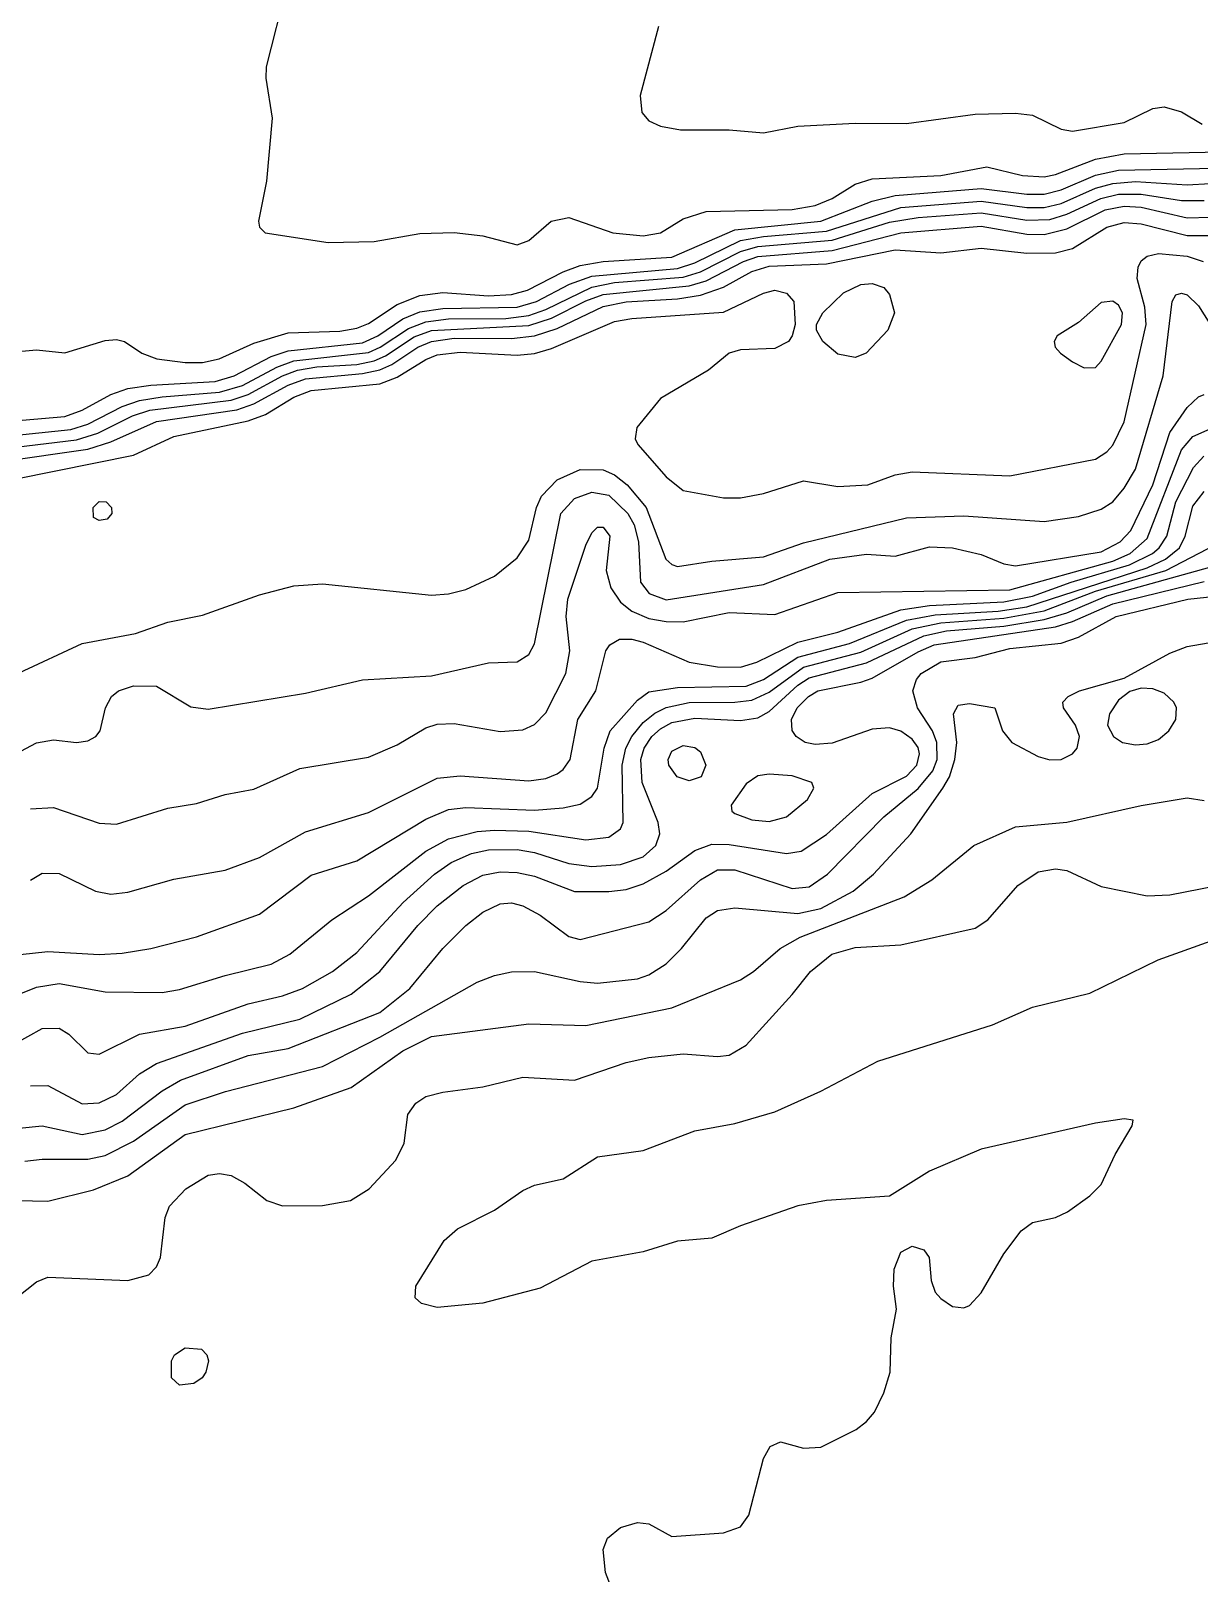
# Model space of a CAD drawing. Extents: x 474277 to 475042, y 254928 to 255625.
# Drawn here: x 474324.56 to 474340.2, y 255303.23 to 255323.88 of the extents above; entities that cross this region are included whole.
import ezdxf

# ---------------------------------------------------------------- set-up
doc = ezdxf.new("R2010")
doc.units = 0
doc.header["$MEASUREMENT"] = 0
doc.layers.add('BaseMapV2_DTM_export_MonNov09090547073261 — entities', color=1, linetype='CONTINUOUS')

msp = doc.modelspace()

# ---------------------------------------------------------------- linework, layer by layer
at = {"layer": 'BaseMapV2_DTM_export_MonNov09090547073261 — entities', "color": 15, "linetype": 'Continuous', "true_color": 0xb7484b}
for points in [[(474327.982, 255324.475, 87.25), (474327.707, 255323.401, 87.25), (474327.703, 255323.248, 87.25), (474327.787, 255322.711, 87.25), (474327.714, 255321.868, 87.25), (474327.603, 255321.331, 87.25), (474327.62, 255321.254, 87.25), (474327.694, 255321.178, 87.25), (474328.54, 255321.047, 87.25), (474329.153, 255321.062, 87.25), (474329.767, 255321.166, 87.25), (474330.227, 255321.182, 87.25), (474330.61, 255321.136, 87.25), (474331.07, 255321.014, 87.25), (474331.224, 255321.074, 87.25), (474331.524, 255321.331, 87.25), (474331.76, 255321.381, 87.25), (474332.349, 255321.178, 87.25), (474332.757, 255321.135, 87.25), (474332.987, 255321.178, 87.25), (474333.294, 255321.366, 87.25), (474333.601, 255321.463, 87.25), (474334.751, 255321.491, 87.25), (474335.058, 255321.541, 87.25), (474335.287, 255321.638, 87.25), (474335.594, 255321.83, 87.25), (474335.824, 255321.899, 87.25), (474336.744, 255321.945, 87.25), (474337.358, 255322.059, 87.25), (474337.835, 255321.944, 87.25), (474338.125, 255321.927, 87.25), (474338.278, 255321.957, 87.25), (474338.815, 255322.163, 87.25), (474339.198, 255322.234, 87.25), (474340.502, 255322.26, 87.25)], [(474332.963, 255323.938, 87), (474332.715, 255323.018, 87), (474332.74, 255322.788, 87), (474332.834, 255322.677, 87), (474332.987, 255322.605, 87), (474333.255, 255322.558, 87), (474333.907, 255322.558, 87), (474334.367, 255322.518, 87), (474334.827, 255322.605, 87), (474335.594, 255322.644, 87), (474336.284, 255322.642, 87), (474337.204, 255322.766, 87), (474337.741, 255322.78, 87), (474337.971, 255322.754, 87), (474338.355, 255322.564, 87), (474338.508, 255322.539, 87), (474339.198, 255322.654, 87), (474339.581, 255322.84, 87), (474339.735, 255322.864, 87), (474339.965, 255322.798, 87), (474340.242, 255322.634, 87)], [(474323.786, 255319.532, 87.5), (474324.63, 255319.608, 87.5), (474325.013, 255319.571, 87.5), (474325.55, 255319.735, 87.5), (474325.703, 255319.75, 87.5), (474325.812, 255319.721, 87.5), (474326.044, 255319.567, 87.5), (474326.243, 255319.491, 87.5), (474326.623, 255319.439, 87.5), (474326.853, 255319.442, 87.5), (474327.079, 255319.491, 87.5), (474327.543, 255319.699, 87.5), (474328.003, 255319.837, 87.5), (474328.693, 255319.862, 87.5), (474328.923, 255319.898, 87.5), (474329.077, 255319.963, 87.5), (474329.46, 255320.218, 87.5), (474329.767, 255320.336, 87.5), (474330.074, 255320.38, 87.5), (474330.687, 255320.332, 87.5), (474330.994, 255320.35, 87.5), (474331.206, 255320.411, 87.5), (474331.684, 255320.655, 87.5), (474331.914, 255320.739, 87.5), (474332.22, 255320.793, 87.5), (474333.141, 255320.849, 87.5), (474333.984, 255321.218, 87.5), (474335.134, 255321.331, 87.5), (474335.824, 255321.602, 87.5), (474336.131, 255321.679, 87.5), (474337.281, 255321.772, 87.5), (474337.895, 255321.696, 87.5), (474338.125, 255321.696, 87.5), (474338.355, 255321.752, 87.5), (474338.815, 255321.947, 87.5), (474339.121, 255322.016, 87.5), (474340.425, 255322.045, 87.5)], [(474323.863, 255318.62, 87.75), (474325.013, 255318.717, 87.75), (474325.243, 255318.8, 87.75), (474325.626, 255319.012, 87.75), (474325.856, 255319.09, 87.75), (474326.163, 255319.137, 87.75), (474327.027, 255319.184, 87.75), (474327.279, 255319.261, 87.75), (474327.773, 255319.519, 87.75), (474328.003, 255319.598, 87.75), (474329, 255319.704, 87.75), (474329.205, 255319.797, 87.75), (474329.537, 255320.023, 87.75), (474329.767, 255320.117, 87.75), (474330.074, 255320.163, 87.75), (474331.071, 255320.181, 87.75), (474331.329, 255320.258, 87.75), (474331.769, 255320.488, 87.75), (474332.067, 255320.596, 87.75), (474333.217, 255320.701, 87.75), (474333.447, 255320.777, 87.75), (474334.061, 255321.073, 87.75), (474334.367, 255321.13, 87.75), (474335.211, 255321.197, 87.75), (474336.208, 255321.518, 87.75), (474337.281, 255321.603, 87.75), (474337.895, 255321.517, 87.75), (474338.125, 255321.516, 87.75), (474338.355, 255321.57, 87.75), (474338.815, 255321.775, 87.75), (474339.045, 255321.838, 87.75), (474339.351, 255321.863, 87.75), (474340.041, 255321.819, 87.75), (474340.348, 255321.837, 87.75)], [(474324.016, 255318.43, 88), (474325.09, 255318.541, 88), (474325.32, 255318.614, 88), (474325.78, 255318.852, 88), (474326.01, 255318.931, 88), (474326.316, 255318.982, 88), (474327.083, 255319.041, 88), (474327.39, 255319.134, 88), (474327.85, 255319.379, 88), (474328.08, 255319.462, 88), (474329.077, 255319.576, 88), (474329.235, 255319.644, 88), (474329.613, 255319.896, 88), (474329.844, 255319.987, 88), (474330.15, 255320.026, 88), (474330.917, 255320.029, 88), (474331.224, 255320.072, 88), (474331.454, 255320.151, 88), (474332.067, 255320.449, 88), (474332.374, 255320.513, 88), (474333.294, 255320.584, 88), (474333.524, 255320.656, 88), (474334.061, 255320.928, 88), (474334.291, 255320.992, 88), (474335.288, 255321.078, 88), (474336.054, 255321.318, 88), (474336.438, 255321.384, 88), (474337.281, 255321.445, 88), (474337.895, 255321.347, 88), (474338.201, 255321.355, 88), (474338.431, 255321.427, 88), (474338.884, 255321.638, 88), (474339.121, 255321.693, 88), (474339.428, 255321.696, 88), (474339.965, 255321.608, 88), (474340.271, 255321.609, 88)], [(474324.093, 255318.275, 88.25), (474325.166, 255318.403, 88.25), (474325.455, 255318.494, 88.25), (474325.918, 255318.724, 88.25), (474326.148, 255318.801, 88.25), (474327.237, 255318.935, 88.25), (474327.467, 255319.014, 88.25), (474327.927, 255319.261, 88.25), (474328.128, 255319.337, 88.25), (474328.387, 255319.382, 88.25), (474328.923, 255319.415, 88.25), (474329.153, 255319.463, 88.25), (474329.307, 255319.53, 88.25), (474329.69, 255319.784, 88.25), (474329.92, 255319.868, 88.25), (474331.224, 255319.935, 88.25), (474331.53, 255320.032, 88.25), (474331.99, 255320.267, 88.25), (474332.22, 255320.352, 88.25), (474333.371, 255320.466, 88.25), (474333.601, 255320.535, 88.25), (474334.102, 255320.794, 88.25), (474334.291, 255320.858, 88.25), (474335.288, 255320.942, 88.25), (474336.208, 255321.176, 88.25), (474337.281, 255321.266, 88.25), (474337.895, 255321.158, 88.25), (474338.125, 255321.154, 88.25), (474338.431, 255321.23, 88.25), (474338.944, 255321.484, 88.25), (474339.198, 255321.533, 88.25), (474339.428, 255321.52, 88.25), (474340.041, 255321.378, 88.25), (474340.348, 255321.387, 88.25)], [(474324.169, 255318.114, 88.5), (474325.32, 255318.281, 88.5), (474325.626, 255318.379, 88.5), (474326.24, 255318.65, 88.5), (474327.313, 255318.807, 88.5), (474327.543, 255318.885, 88.5), (474328.003, 255319.139, 88.5), (474328.233, 255319.223, 88.5), (474329, 255319.291, 88.5), (474329.23, 255319.343, 88.5), (474329.39, 255319.414, 88.5), (474329.738, 255319.644, 88.5), (474329.92, 255319.722, 88.5), (474330.227, 255319.764, 88.5), (474330.994, 255319.762, 88.5), (474331.3, 255319.799, 88.5), (474331.607, 255319.897, 88.5), (474332.22, 255320.191, 88.5), (474332.527, 255320.255, 88.5), (474333.217, 255320.293, 88.5), (474333.524, 255320.342, 88.5), (474333.831, 255320.45, 88.5), (474334.214, 255320.659, 88.5), (474334.444, 255320.73, 88.5), (474335.211, 255320.763, 88.5), (474336.131, 255320.95, 88.5), (474336.744, 255320.911, 88.5), (474337.281, 255320.971, 88.5), (474337.895, 255320.904, 88.5), (474338.278, 255320.909, 88.5), (474338.508, 255320.967, 88.5), (474338.967, 255321.254, 88.5), (474339.198, 255321.317, 88.5), (474339.428, 255321.298, 88.5), (474340.041, 255321.143, 88.5), (474340.502, 255321.139, 88.5)], [(474324.362, 255317.881, 88.75), (474325.933, 255318.199, 88.75), (474326.47, 255318.448, 88.75), (474327.467, 255318.657, 88.75), (474327.697, 255318.744, 88.75), (474328.08, 255318.975, 88.75), (474328.31, 255319.065, 88.75), (474329.23, 255319.155, 88.75), (474329.46, 255319.242, 88.75), (474329.844, 255319.481, 88.75), (474329.997, 255319.541, 88.75), (474330.304, 255319.578, 88.75), (474331.07, 255319.54, 88.75), (474331.3, 255319.562, 88.75), (474331.53, 255319.627, 88.75), (474332.374, 255319.991, 88.75), (474332.604, 255320.031, 88.75), (474333.831, 255320.113, 88.75), (474334.367, 255320.368, 88.75), (474334.518, 255320.411, 88.75), (474334.674, 255320.371, 88.75), (474334.775, 255320.258, 88.75), (474334.794, 255319.951, 88.75), (474334.754, 255319.797, 88.75), (474334.702, 255319.721, 88.75), (474334.521, 255319.626, 88.75), (474334.061, 255319.61, 88.75), (474333.907, 255319.566, 88.75), (474333.63, 255319.337, 88.75), (474332.987, 255318.957, 88.75), (474332.671, 255318.571, 88.75), (474332.651, 255318.417, 88.75), (474332.684, 255318.341, 88.75), (474333.064, 255317.91, 88.75), (474333.294, 255317.726, 88.75), (474333.831, 255317.626, 88.75), (474334.061, 255317.626, 88.75), (474334.367, 255317.688, 88.75), (474334.904, 255317.855, 88.75), (474335.364, 255317.779, 88.75), (474335.764, 255317.804, 88.75), (474336.131, 255317.935, 88.75), (474336.361, 255317.974, 88.75), (474337.665, 255317.924, 88.75), (474338.815, 255318.145, 88.75), (474338.968, 255318.246, 88.75), (474339.045, 255318.333, 88.75), (474339.196, 255318.647, 88.75), (474339.491, 255319.951, 88.75), (474339.477, 255320.181, 88.75), (474339.373, 255320.564, 88.75), (474339.385, 255320.718, 88.75), (474339.428, 255320.801, 88.75), (474339.505, 255320.863, 88.75), (474339.658, 255320.899, 88.75), (474340.041, 255320.863, 88.75), (474340.256, 255320.794, 88.75)], [(474324.4, 255315.284, 89), (474325.243, 255315.679, 89), (474325.956, 255315.81, 89), (474326.393, 255315.961, 89), (474326.853, 255316.056, 89), (474327.62, 255316.331, 89), (474328.08, 255316.45, 89), (474328.463, 255316.476, 89), (474329.92, 255316.326, 89), (474330.15, 255316.343, 89), (474330.38, 255316.401, 89), (474330.764, 255316.579, 89), (474331.07, 255316.825, 89), (474331.224, 255317.063, 89), (474331.327, 255317.497, 89), (474331.395, 255317.651, 89), (474331.607, 255317.867, 89), (474331.914, 255318.007, 89), (474332.22, 255318.002, 89), (474332.374, 255317.938, 89), (474332.544, 255317.804, 89), (474332.797, 255317.497, 89), (474333.06, 255316.807, 89), (474333.141, 255316.733, 89), (474333.217, 255316.709, 89), (474333.677, 255316.781, 89), (474334.367, 255316.838, 89), (474334.904, 255317.027, 89), (474336.284, 255317.358, 89), (474337.051, 255317.385, 89), (474338.125, 255317.309, 89), (474338.585, 255317.378, 89), (474338.891, 255317.478, 89), (474339.045, 255317.575, 89), (474339.198, 255317.759, 89), (474339.351, 255318.013, 89), (474339.722, 255319.261, 89), (474339.841, 255320.258, 89), (474339.888, 255320.345, 89), (474339.965, 255320.37, 89), (474340.041, 255320.345, 89), (474340.195, 255320.199, 89), (474340.832, 255319.184, 89)], [(474335.741, 255319.567, 88.75), (474335.594, 255319.507, 88.75), (474335.364, 255319.553, 88.75), (474335.164, 255319.721, 88.75), (474335.08, 255319.874, 88.75), (474335.076, 255319.951, 88.75), (474335.164, 255320.104, 88.75), (474335.441, 255320.375, 88.75), (474335.671, 255320.484, 88.75), (474335.824, 255320.499, 88.75), (474335.978, 255320.443, 88.75), (474336.054, 255320.353, 88.75), (474336.121, 255320.104, 88.75), (474336.034, 255319.874, 88.75), (474335.741, 255319.567, 88.75)], [(474338.815, 255319.374, 88.5), (474338.891, 255319.459, 88.5), (474339.163, 255319.951, 88.5), (474339.176, 255320.104, 88.5), (474339.121, 255320.209, 88.5), (474339.045, 255320.26, 88.5), (474338.891, 255320.246, 88.5), (474338.585, 255319.977, 88.5), (474338.301, 255319.797, 88.5), (474338.26, 255319.721, 88.5), (474338.276, 255319.644, 88.5), (474338.347, 255319.567, 88.5), (474338.508, 255319.451, 88.5), (474338.661, 255319.368, 88.5), (474338.815, 255319.374, 88.5)], [(474323.863, 255313.939, 89.25), (474324.63, 255314.347, 89.25), (474324.86, 255314.389, 89.25), (474325.166, 255314.353, 89.25), (474325.32, 255314.372, 89.25), (474325.426, 255314.43, 89.25), (474325.484, 255314.507, 89.25), (474325.554, 255314.814, 89.25), (474325.635, 255314.967, 89.25), (474325.731, 255315.044, 89.25), (474325.933, 255315.109, 89.25), (474326.24, 255315.104, 89.25), (474326.7, 255314.828, 89.25), (474326.93, 255314.796, 89.25), (474328.233, 255315.011, 89.25), (474329, 255315.191, 89.25), (474329.92, 255315.244, 89.25), (474330.687, 255315.42, 89.25), (474331.07, 255315.432, 89.25), (474331.224, 255315.529, 89.25), (474331.3, 255315.671, 89.25), (474331.656, 255317.42, 89.25), (474331.837, 255317.617, 89.25), (474332.067, 255317.705, 89.25), (474332.297, 255317.663, 89.25), (474332.553, 255317.42, 89.25), (474332.634, 255317.267, 89.25), (474332.695, 255317.037, 89.25), (474332.723, 255316.5, 89.25), (474332.836, 255316.347, 89.25), (474333.064, 255316.264, 89.25), (474334.367, 255316.467, 89.25), (474335.258, 255316.807, 89.25), (474335.748, 255316.873, 89.25), (474336.131, 255316.845, 89.25), (474336.591, 255316.972, 89.25), (474336.898, 255316.958, 89.25), (474337.281, 255316.871, 89.25), (474337.588, 255316.744, 89.25), (474337.741, 255316.717, 89.25), (474338.891, 255316.903, 89.25), (474339.146, 255317.037, 89.25), (474339.287, 255317.19, 89.25), (474339.581, 255317.804, 89.25), (474339.811, 255318.501, 89.25), (474340.041, 255318.838, 89.25), (474340.195, 255318.979, 89.25), (474340.271, 255319.012, 89.25)], [(474324.553, 255313.465, 89.5), (474324.86, 255313.479, 89.5), (474325.473, 255313.269, 89.5), (474325.703, 255313.258, 89.5), (474326.393, 255313.47, 89.5), (474326.776, 255313.533, 89.5), (474327.16, 255313.655, 89.5), (474327.543, 255313.727, 89.5), (474328.157, 255314.001, 89.5), (474329.077, 255314.155, 89.5), (474329.46, 255314.321, 89.5), (474329.844, 255314.548, 89.5), (474329.997, 255314.598, 89.5), (474330.227, 255314.604, 89.5), (474330.84, 255314.5, 89.5), (474331.147, 255314.523, 89.5), (474331.3, 255314.594, 89.5), (474331.454, 255314.748, 89.5), (474331.719, 255315.274, 89.5), (474331.776, 255315.58, 89.5), (474331.725, 255316.04, 89.5), (474331.749, 255316.27, 89.5), (474331.99, 255316.994, 89.5), (474332.067, 255317.158, 89.5), (474332.144, 255317.235, 89.5), (474332.22, 255317.234, 89.5), (474332.308, 255317.114, 89.5), (474332.262, 255316.654, 89.5), (474332.325, 255316.424, 89.5), (474332.451, 255316.23, 89.5), (474332.604, 255316.108, 89.5), (474332.834, 255316.013, 89.5), (474333.064, 255315.97, 89.5), (474333.294, 255315.967, 89.5), (474333.907, 255316.091, 89.5), (474334.521, 255316.064, 89.5), (474335.364, 255316.359, 89.5), (474337.665, 255316.394, 89.5), (474339.045, 255316.778, 89.5), (474339.277, 255316.884, 89.5), (474339.505, 255317.085, 89.5), (474339.965, 255318.27, 89.5), (474340.118, 255318.451, 89.5), (474340.348, 255318.551, 89.5)], [(474324.553, 255312.509, 89.75), (474324.706, 255312.603, 89.75), (474324.936, 255312.598, 89.75), (474325.423, 255312.36, 89.75), (474325.626, 255312.319, 89.75), (474325.856, 255312.347, 89.75), (474326.47, 255312.522, 89.75), (474327.16, 255312.643, 89.75), (474327.62, 255312.81, 89.75), (474328.233, 255313.156, 89.75), (474329.077, 255313.413, 89.75), (474329.997, 255313.873, 89.75), (474330.304, 255313.905, 89.75), (474331.224, 255313.838, 89.75), (474331.454, 255313.87, 89.75), (474331.607, 255313.931, 89.75), (474331.684, 255313.988, 89.75), (474331.778, 255314.123, 89.75), (474331.881, 255314.66, 89.75), (474332.123, 255315.044, 89.75), (474332.257, 255315.58, 89.75), (474332.308, 255315.657, 89.75), (474332.441, 255315.734, 89.75), (474332.604, 255315.736, 89.75), (474332.757, 255315.696, 89.75), (474333.371, 255315.425, 89.75), (474333.754, 255315.363, 89.75), (474334.061, 255315.361, 89.75), (474334.281, 255315.427, 89.75), (474334.827, 255315.693, 89.75), (474335.364, 255315.827, 89.75), (474336.208, 255316.128, 89.75), (474336.591, 255316.187, 89.75), (474337.588, 255316.236, 89.75), (474337.971, 255316.312, 89.75), (474338.487, 255316.5, 89.75), (474339.27, 255316.73, 89.75), (474339.578, 255316.884, 89.75), (474339.669, 255316.96, 89.75), (474339.77, 255317.114, 89.75), (474339.888, 255317.573, 89.75), (474340.126, 255318.034, 89.75), (474340.267, 255318.187, 89.75)], [(474323.709, 255311.435, 90), (474324.783, 255311.554, 90), (474325.473, 255311.513, 90), (474325.78, 255311.528, 90), (474326.163, 255311.591, 90), (474326.776, 255311.749, 90), (474327.62, 255312.053, 90), (474328.31, 255312.574, 90), (474328.923, 255312.768, 90), (474329.844, 255313.324, 90), (474330.15, 255313.454, 90), (474330.38, 255313.48, 90), (474331.3, 255313.443, 90), (474331.684, 255313.475, 90), (474331.914, 255313.527, 90), (474332.067, 255313.628, 90), (474332.144, 255313.74, 90), (474332.233, 255314.277, 90), (474332.314, 255314.507, 90), (474332.681, 255314.92, 90), (474332.834, 255315.031, 90), (474333.217, 255315.088, 90), (474334.137, 255315.105, 90), (474334.367, 255315.196, 90), (474334.827, 255315.495, 90), (474335.518, 255315.677, 90), (474336.284, 255315.991, 90), (474336.668, 255316.063, 90), (474337.511, 255316.112, 90), (474337.895, 255316.169, 90), (474339.505, 255316.692, 90), (474339.753, 255316.807, 90), (474339.937, 255316.96, 90), (474340.016, 255317.114, 90), (474340.118, 255317.517, 90), (474340.271, 255317.712, 90)], [(474325.58, 255317.344, 89), (474325.473, 255317.323, 89), (474325.396, 255317.364, 89), (474325.391, 255317.497, 89), (474325.473, 255317.58, 89), (474325.567, 255317.574, 89), (474325.638, 255317.497, 89), (474325.642, 255317.42, 89), (474325.58, 255317.344, 89)], [(474324.4, 255310.981, 90.25), (474324.63, 255311.076, 90.25), (474324.936, 255311.122, 90.25), (474325.55, 255311.012, 90.25), (474326.316, 255311.002, 90.25), (474326.546, 255311.042, 90.25), (474327.16, 255311.233, 90.25), (474327.773, 255311.382, 90.25), (474328.025, 255311.516, 90.25), (474328.586, 255311.976, 90.25), (474329.077, 255312.296, 90.25), (474329.844, 255312.896, 90.25), (474330.15, 255313.059, 90.25), (474330.534, 255313.158, 90.25), (474330.764, 255313.176, 90.25), (474331.224, 255313.164, 90.25), (474331.99, 255313.049, 90.25), (474332.297, 255313.084, 90.25), (474332.451, 255313.193, 90.25), (474332.489, 255313.28, 90.25), (474332.474, 255314.047, 90.25), (474332.525, 255314.277, 90.25), (474332.604, 255314.43, 90.25), (474332.757, 255314.619, 90.25), (474332.911, 255314.744, 90.25), (474333.064, 255314.821, 90.25), (474333.371, 255314.886, 90.25), (474333.984, 255314.891, 90.25), (474334.214, 255314.919, 90.25), (474334.444, 255315.026, 90.25), (474334.904, 255315.36, 90.25), (474335.671, 255315.562, 90.25), (474336.361, 255315.875, 90.25), (474336.744, 255315.955, 90.25), (474337.588, 255316.015, 90.25), (474338.125, 255316.114, 90.25), (474338.815, 255316.377, 90.25), (474339.758, 255316.654, 90.25), (474340.425, 255317.001, 90.25)], [(474324.323, 255310.307, 90.5), (474324.706, 255310.52, 90.5), (474324.936, 255310.525, 90.5), (474325.065, 255310.443, 90.5), (474325.32, 255310.197, 90.5), (474325.473, 255310.178, 90.5), (474326.01, 255310.445, 90.5), (474326.623, 255310.554, 90.5), (474327.467, 255310.853, 90.5), (474327.927, 255310.959, 90.5), (474328.196, 255311.056, 90.5), (474328.595, 255311.286, 90.5), (474328.923, 255311.538, 90.5), (474329.541, 255312.207, 90.5), (474329.962, 255312.59, 90.5), (474330.186, 255312.743, 90.5), (474330.457, 255312.864, 90.5), (474330.687, 255312.916, 90.5), (474331.07, 255312.918, 90.5), (474331.3, 255312.877, 90.5), (474331.76, 255312.73, 90.5), (474332.067, 255312.692, 90.5), (474332.451, 255312.717, 90.5), (474332.755, 255312.82, 90.5), (474332.928, 255312.973, 90.5), (474332.981, 255313.127, 90.5), (474332.958, 255313.28, 90.5), (474332.741, 255313.817, 90.5), (474332.724, 255314.123, 90.5), (474332.771, 255314.277, 90.5), (474332.871, 255314.43, 90.5), (474332.987, 255314.536, 90.5), (474333.141, 255314.618, 90.5), (474333.447, 255314.679, 90.5), (474334.061, 255314.647, 90.5), (474334.291, 255314.682, 90.5), (474334.444, 255314.766, 90.5), (474334.827, 255315.119, 90.5), (474334.981, 255315.217, 90.5), (474335.748, 255315.419, 90.5), (474336.514, 255315.78, 90.5), (474336.821, 255315.846, 90.5), (474337.588, 255315.91, 90.5), (474338.125, 255315.998, 90.5), (474338.431, 255316.089, 90.5), (474338.968, 255316.314, 90.5), (474340.425, 255316.72, 90.5)], [(474324.4, 255309.188, 91), (474324.706, 255309.216, 91), (474325.243, 255309.103, 91), (474325.55, 255309.162, 91), (474325.78, 255309.281, 91), (474326.316, 255309.685, 91), (474326.559, 255309.83, 91), (474327.467, 255310.161, 91), (474328.003, 255310.251, 91), (474329.23, 255310.735, 91), (474329.632, 255311.056, 91), (474330.074, 255311.593, 91), (474330.38, 255311.901, 91), (474330.61, 255312.08, 91), (474330.84, 255312.192, 91), (474330.994, 255312.206, 91), (474331.147, 255312.165, 91), (474331.377, 255312.04, 91), (474331.76, 255311.753, 91), (474331.914, 255311.711, 91), (474332.834, 255311.951, 91), (474333.064, 255312.102, 91), (474333.524, 255312.51, 91), (474333.754, 255312.647, 91), (474333.984, 255312.647, 91), (474334.751, 255312.396, 91), (474334.981, 255312.418, 91), (474335.224, 255312.59, 91), (474335.981, 255313.357, 91), (474336.438, 255313.734, 91), (474336.635, 255313.97, 91), (474336.692, 255314.123, 91), (474336.69, 255314.353, 91), (474336.631, 255314.507, 91), (474336.429, 255314.814, 91), (474336.37, 255315.044, 91), (474336.418, 255315.197, 91), (474336.481, 255315.274, 91), (474336.744, 255315.431, 91), (474337.204, 255315.488, 91), (474337.665, 255315.611, 91), (474338.355, 255315.682, 91), (474338.585, 255315.761, 91), (474339.09, 255316.04, 91), (474340.051, 255316.27, 91), (474341.345, 255316.41, 91)], [(474324.553, 255309.752, 90.75), (474324.783, 255309.759, 90.75), (474325.243, 255309.514, 90.75), (474325.473, 255309.524, 90.75), (474325.703, 255309.638, 90.75), (474326.01, 255309.913, 90.75), (474326.24, 255310.052, 90.75), (474327.39, 255310.458, 90.75), (474328.157, 255310.648, 90.75), (474328.847, 255310.982, 90.75), (474329.23, 255311.286, 90.75), (474329.738, 255311.9, 90.75), (474329.997, 255312.166, 90.75), (474330.344, 255312.437, 90.75), (474330.61, 255312.575, 90.75), (474330.84, 255312.618, 90.75), (474331.07, 255312.611, 90.75), (474331.3, 255312.562, 90.75), (474331.837, 255312.357, 90.75), (474332.297, 255312.354, 90.75), (474332.527, 255312.383, 90.75), (474332.757, 255312.46, 90.75), (474333.064, 255312.63, 90.75), (474333.447, 255312.903, 90.75), (474333.677, 255312.988, 90.75), (474333.907, 255312.987, 90.75), (474334.674, 255312.864, 90.75), (474334.871, 255312.897, 90.75), (474335.211, 255313.118, 90.75), (474335.824, 255313.666, 90.75), (474336.284, 255313.9, 90.75), (474336.421, 255314.047, 90.75), (474336.457, 255314.2, 90.75), (474336.438, 255314.285, 90.75), (474336.361, 255314.396, 90.75), (474336.208, 255314.502, 90.75), (474336.054, 255314.548, 90.75), (474335.824, 255314.529, 90.75), (474335.288, 255314.341, 90.75), (474335.058, 255314.325, 90.75), (474334.928, 255314.353, 90.75), (474334.804, 255314.43, 90.75), (474334.751, 255314.511, 90.75), (474334.742, 255314.66, 90.75), (474334.819, 255314.814, 90.75), (474334.969, 255314.967, 90.75), (474335.097, 255315.044, 90.75), (474335.671, 255315.158, 90.75), (474335.824, 255315.214, 90.75), (474336.438, 255315.565, 90.75), (474336.653, 255315.657, 90.75), (474338.278, 255315.899, 90.75), (474338.508, 255315.97, 90.75), (474339.045, 255316.21, 90.75), (474340.271, 255316.507, 90.75)], [(474324.476, 255308.743, 91.25), (474324.706, 255308.771, 91.25), (474325.32, 255308.77, 91.25), (474325.55, 255308.82, 91.25), (474325.933, 255309.014, 91.25), (474326.623, 255309.497, 91.25), (474327.164, 255309.676, 91.25), (474328.463, 255310.011, 91.25), (474329.23, 255310.405, 91.25), (474330.534, 255311.14, 91.25), (474330.764, 255311.233, 91.25), (474330.994, 255311.279, 91.25), (474331.3, 255311.283, 91.25), (474331.914, 255311.151, 91.25), (474332.144, 255311.13, 91.25), (474332.681, 255311.185, 91.25), (474332.834, 255311.238, 91.25), (474333.064, 255311.388, 91.25), (474333.271, 255311.593, 91.25), (474333.601, 255312.001, 91.25), (474333.754, 255312.1, 91.25), (474333.984, 255312.138, 91.25), (474334.827, 255312.059, 91.25), (474335.134, 255312.127, 91.25), (474335.567, 255312.36, 91.25), (474335.84, 255312.59, 91.25), (474336.339, 255313.127, 91.25), (474336.771, 255313.74, 91.25), (474336.86, 255313.893, 91.25), (474336.932, 255314.123, 91.25), (474336.956, 255314.353, 91.25), (474336.914, 255314.737, 91.25), (474336.974, 255314.853, 91.25), (474337.128, 255314.873, 91.25), (474337.464, 255314.814, 91.25), (474337.568, 255314.507, 91.25), (474337.694, 255314.353, 91.25), (474338.048, 255314.162, 91.25), (474338.201, 255314.119, 91.25), (474338.355, 255314.122, 91.25), (474338.508, 255314.2, 91.25), (474338.568, 255314.277, 91.25), (474338.602, 255314.43, 91.25), (474338.546, 255314.583, 91.25), (474338.386, 255314.814, 91.25), (474338.376, 255314.89, 91.25), (474338.448, 255314.967, 91.25), (474338.6, 255315.044, 91.25), (474339.198, 255315.215, 91.25), (474339.811, 255315.548, 91.25), (474340.041, 255315.636, 91.25), (474340.732, 255315.757, 91.25)], [(474339.505, 255314.334, 91.25), (474339.658, 255314.393, 91.25), (474339.797, 255314.507, 91.25), (474339.891, 255314.66, 91.25), (474339.899, 255314.814, 91.25), (474339.865, 255314.89, 91.25), (474339.735, 255315.01, 91.25), (474339.581, 255315.069, 91.25), (474339.428, 255315.079, 91.25), (474339.275, 255315.034, 91.25), (474339.121, 255314.916, 91.25), (474339.001, 255314.737, 91.25), (474338.976, 255314.583, 91.25), (474339.056, 255314.43, 91.25), (474339.174, 255314.353, 91.25), (474339.351, 255314.318, 91.25), (474339.505, 255314.334, 91.25)], [(474333.535, 255313.893, 90.75), (474333.371, 255313.837, 90.75), (474333.211, 255313.893, 90.75), (474333.102, 255314.047, 90.75), (474333.093, 255314.123, 90.75), (474333.141, 255314.235, 90.75), (474333.294, 255314.311, 90.75), (474333.447, 255314.285, 90.75), (474333.524, 255314.224, 90.75), (474333.594, 255314.047, 90.75), (474333.535, 255313.893, 90.75)], [(474334.674, 255313.356, 90.5), (474334.956, 255313.587, 90.5), (474335.042, 255313.74, 90.5), (474335.016, 255313.817, 90.5), (474334.751, 255313.904, 90.5), (474334.444, 255313.925, 90.5), (474334.291, 255313.904, 90.5), (474334.137, 255313.798, 90.5), (474333.933, 255313.51, 90.5), (474333.946, 255313.433, 90.5), (474333.984, 255313.401, 90.5), (474334.214, 255313.315, 90.5), (474334.444, 255313.295, 90.5), (474334.674, 255313.356, 90.5)], [(474324.169, 255308.222, 91.5), (474324.783, 255308.208, 91.5), (474325.396, 255308.359, 91.5), (474325.856, 255308.55, 91.5), (474326.623, 255309.101, 91.5), (474328.08, 255309.458, 91.5), (474328.847, 255309.733, 91.5), (474329.537, 255310.223, 91.5), (474329.92, 255310.414, 91.5), (474331.224, 255310.585, 91.5), (474331.99, 255310.559, 91.5), (474333.141, 255310.796, 91.5), (474334.061, 255311.174, 91.5), (474334.236, 255311.286, 91.5), (474334.593, 255311.593, 91.5), (474334.861, 255311.746, 91.5), (474336.252, 255312.283, 91.5), (474336.621, 255312.513, 91.5), (474337.183, 255312.973, 91.5), (474337.741, 255313.224, 91.5), (474338.431, 255313.284, 91.5), (474339.428, 255313.508, 91.5), (474340.041, 255313.608, 91.5), (474340.271, 255313.573, 91.5)], [(474324.267, 255306.839, 91.75), (474324.63, 255307.13, 91.75), (474324.783, 255307.191, 91.75), (474325.856, 255307.145, 91.75), (474326.135, 255307.223, 91.75), (474326.24, 255307.327, 91.75), (474326.292, 255307.453, 91.75), (474326.357, 255307.989, 91.75), (474326.412, 255308.143, 91.75), (474326.63, 255308.373, 91.75), (474326.93, 255308.555, 91.75), (474327.083, 255308.581, 91.75), (474327.237, 255308.552, 91.75), (474327.422, 255308.449, 91.75), (474327.717, 255308.219, 91.75), (474327.927, 255308.147, 91.75), (474328.463, 255308.15, 91.75), (474328.835, 255308.219, 91.75), (474329.086, 255308.373, 91.75), (474329.444, 255308.756, 91.75), (474329.558, 255308.986, 91.75), (474329.603, 255309.369, 91.75), (474329.71, 255309.523, 91.75), (474329.844, 255309.61, 91.75), (474330.074, 255309.669, 91.75), (474330.61, 255309.738, 91.75), (474331.147, 255309.871, 91.75), (474331.837, 255309.828, 91.75), (474332.527, 255310.067, 91.75), (474332.834, 255310.131, 91.75), (474333.294, 255310.183, 91.75), (474333.754, 255310.145, 91.75), (474333.907, 255310.165, 91.75), (474334.137, 255310.3, 91.75), (474334.751, 255310.975, 91.75), (474334.996, 255311.286, 91.75), (474335.282, 255311.516, 91.75), (474335.594, 255311.605, 91.75), (474336.208, 255311.642, 91.75), (474337.204, 255311.864, 91.75), (474337.373, 255311.976, 91.75), (474337.772, 255312.437, 91.75), (474338.048, 255312.618, 91.75), (474338.278, 255312.658, 91.75), (474338.431, 255312.638, 91.75), (474338.891, 255312.423, 91.75), (474339.505, 255312.298, 91.75), (474339.811, 255312.313, 91.75), (474340.655, 255312.477, 91.75)], [(474332.341, 255303.005, 92), (474332.253, 255303.235, 92), (474332.223, 255303.542, 92), (474332.277, 255303.695, 92), (474332.451, 255303.838, 92), (474332.681, 255303.905, 92), (474332.834, 255303.889, 92), (474333.141, 255303.717, 92), (474333.831, 255303.768, 92), (474334.061, 255303.847, 92), (474334.17, 255304.002, 92), (474334.367, 255304.762, 92), (474334.457, 255304.922, 92), (474334.597, 255304.984, 92), (474334.904, 255304.899, 92), (474335.134, 255304.916, 92), (474335.608, 255305.152, 92), (474335.748, 255305.256, 92), (474335.853, 255305.382, 92), (474335.978, 255305.643, 92), (474336.065, 255305.919, 92), (474336.078, 255306.379, 92), (474336.149, 255306.763, 92), (474336.111, 255307.069, 92), (474336.116, 255307.299, 92), (474336.208, 255307.525, 92), (474336.361, 255307.607, 92), (474336.514, 255307.555, 92), (474336.587, 255307.453, 92), (474336.613, 255307.146, 92), (474336.668, 255306.991, 92), (474336.744, 255306.903, 92), (474336.898, 255306.8, 92), (474337.051, 255306.78, 92), (474337.128, 255306.813, 92), (474337.281, 255306.979, 92), (474337.588, 255307.505, 92), (474337.818, 255307.81, 92), (474337.971, 255307.923, 92), (474338.278, 255307.992, 92), (474338.438, 255308.066, 92), (474338.738, 255308.281, 92), (474338.891, 255308.43, 92), (474339.078, 255308.833, 92), (474339.307, 255309.216, 92), (474339.318, 255309.293, 92), (474339.198, 255309.31, 92), (474338.815, 255309.255, 92), (474337.281, 255308.904, 92), (474336.591, 255308.611, 92), (474336.054, 255308.276, 92), (474335.211, 255308.216, 92), (474334.827, 255308.146, 92), (474334.061, 255307.878, 92), (474333.677, 255307.713, 92), (474333.217, 255307.675, 92), (474332.757, 255307.529, 92), (474332.067, 255307.407, 92), (474331.377, 255307.043, 92), (474330.61, 255306.841, 92), (474329.997, 255306.786, 92), (474329.789, 255306.839, 92), (474329.701, 255306.916, 92), (474329.714, 255307.069, 92), (474330.091, 255307.683, 92), (474330.27, 255307.836, 92), (474330.764, 255308.089, 92), (474331.147, 255308.352, 92), (474331.3, 255308.423, 92), (474331.684, 255308.506, 92), (474332.144, 255308.803, 92), (474332.757, 255308.889, 92), (474333.447, 255309.152, 92), (474333.984, 255309.25, 92), (474334.521, 255309.406, 92), (474335.134, 255309.682, 92), (474335.901, 255310.085, 92), (474337.434, 255310.571, 92), (474337.971, 255310.805, 92), (474338.738, 255310.992, 92), (474339.652, 255311.44, 92), (474341.422, 255312.073, 92)], [(474326.737, 255305.766, 92), (474326.546, 255305.744, 92), (474326.439, 255305.842, 92), (474326.441, 255306.072, 92), (474326.48, 255306.149, 92), (474326.623, 255306.246, 92), (474326.84, 255306.226, 92), (474326.912, 255306.149, 92), (474326.935, 255306.072, 92), (474326.902, 255305.919, 92), (474326.849, 255305.842, 92), (474326.737, 255305.766, 92)]]:
    msp.add_polyline3d(points, dxfattribs=at)

doc.saveas('drawing.dxf')
